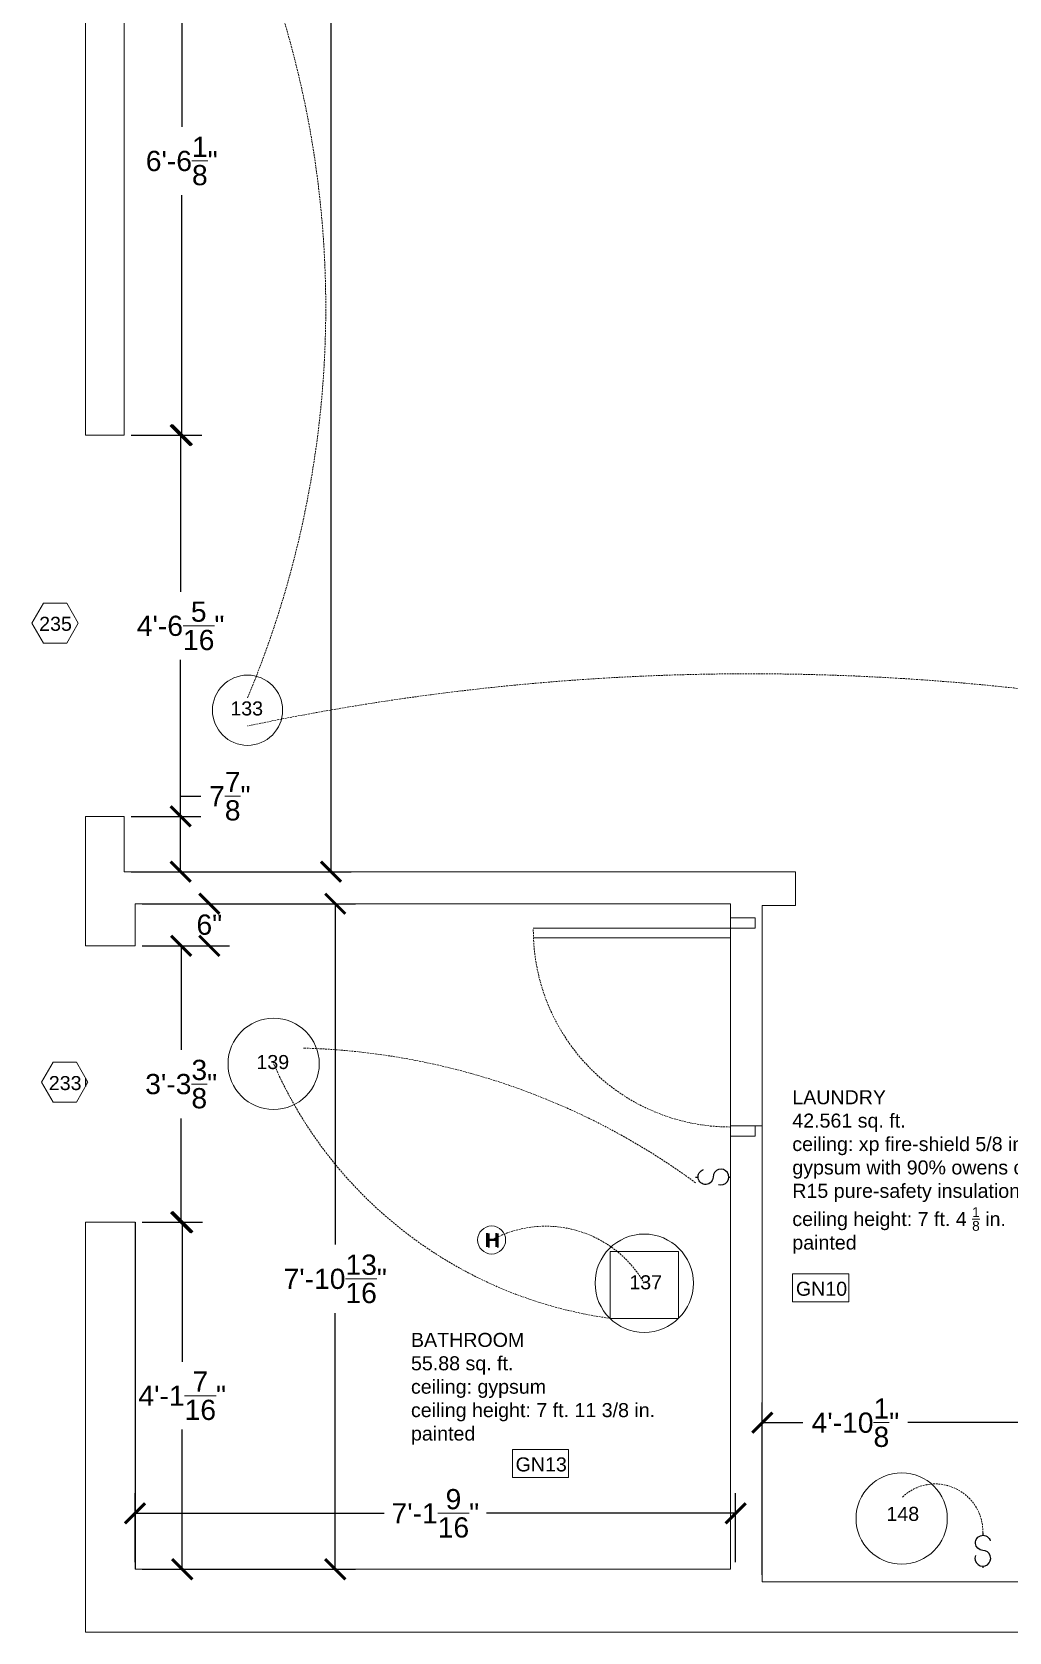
# Model space of a CAD drawing. Header units: inches. Extents: x -438 to -14, y 594 to 1082.
# Drawn here: x -436.2 to -297, y 593.7 to 821.6 of the extents above; entities that cross this region are included whole.
import ezdxf

# ---------------------------------------------------------------- set-up
doc = ezdxf.new("R2010")
doc.units = ezdxf.units.IN
doc.header["$MEASUREMENT"] = 0
doc.linetypes.add('DASHED2', pattern=[0.375, 0.25, -0.125])
doc.layers.get('0').update_dxf_attribs({"color": 1, "lineweight": 9})
for name, color, linetype, lineweight in [('A-101-Dimensions', 7, 'Continuous', 9), ('A-101-Floorplan-1st-floor', 7, 'Continuous', 9), ('A-101-RCP', 7, 'Continuous', 9), ('A-101-Text', 7, 'Continuous', 9)]:
    doc.layers.add(name, color=color, linetype=linetype, lineweight=lineweight)
doc.styles.add('Annotative', font='Arial.ttf')
doc.styles.get("Standard").update_dxf_attribs({"font": 'Arial.ttf', "height": 2})
doc.dimstyles.new('Annotative', dxfattribs={"dimtxt": 0.18, "dimasz": 0.18, "dimexe": 0.18, "dimexo": 0.0625, "dimgap": 0.09, "dimtad": 0, "dimtih": 1, "dimtoh": 1, "dimdec": 4, "dimzin": 0, "dimdsep": 46, "dimlunit": 4, "dimtxsty": 'Annotative', "dimblk": 'ARCHTICK', "dimblk1": 'ARCHTICK', "dimblk2": 'ARCHTICK', "dimcen": 0.09, "dimadec": 0, "dimazin": 0, "dimtfac": 1, "dimtdec": 4, "dimtofl": 0, "dimtmove": 0, "dimatfit": 3, "dimldrblk": 'ARCHTICK', "dimfxl": 1, "dimtolj": 1, "dimtzin": 0, "dimarcsym": 0})

# ---------------------------------------------------------------- blocks, each defined once
blk = doc.blocks.new('L1-toggle-switch-135')
at = {"layer": ''}
for p, q in [((-5, 0, -46.25), (-4.65, 0, -46.25)), ((-0.26, 0, -46.25), (0, 0, -46.25))]:
    blk.add_line(p, q, dxfattribs=at)
at = {"layer": '', "elevation": -46.25}
for points in [[(-2.5, 0, -2.004555), (-3.85, 1.06)], [(-1.75, -1.06, 3.139408), (-2.5, 0, 3.139408)]]:
    blk.add_lwpolyline(points, format="xyb", dxfattribs=at)
blk = doc.blocks.new('L1-motion-switch-144')
at = {"layer": ''}
for p, q in [((0, 5, -43.25), (0, 4.65, -43.25)), ((0, 0.26, -43.25), (0, 0, -43.25))]:
    blk.add_line(p, q, dxfattribs=at)
at = {"layer": '', "elevation": -43.25}
for points in [[(0, 2.5, -2.004555), (1.06, 3.85)], [(-1.06, 1.75, 3.139408), (0, 2.5, 3.139408)]]:
    blk.add_lwpolyline(points, format="xyb", dxfattribs=at)
blk = doc.blocks.new('_ArchTick')
at = {"color": 0, "linetype": 'ByBlock', "lineweight": 30, "const_width": 0.15}
blk.add_lwpolyline([(-0.5, -0.5), (0.5, 0.5)], dxfattribs=at)
blk = doc.blocks.new('*D526')
at = {"layer": 'A-101-Dimensions', "color": 0, "lineweight": -2, "transparency": 16777216}
for p, q in [((-421.54, 603.63), (-421.54, 613.48)), ((-335.95, 603.63), (-335.95, 613.48)), ((-421.54, 610.6), (-386.02, 610.6)), ((-335.95, 610.6), (-371.46, 610.6))]:
    blk.add_line(p, q, dxfattribs=at)
at = {"layer": 'A-101-Dimensions', "color": 0, "lineweight": -2, "transparency": 16777216, "xscale": 2.88, "yscale": 2.88, "zscale": 2.88, "rotation": 180}
blk.add_blockref('_ArchTick', (-421.54, 610.6), dxfattribs=at)
at = {"layer": 'A-101-Dimensions', "color": 0, "lineweight": -2, "transparency": 16777216, "xscale": 2.88, "yscale": 2.88, "zscale": 2.88}
blk.add_blockref('_ArchTick', (-335.95, 610.6), dxfattribs=at)
at = {"layer": 'A-101-Dimensions', "color": 0, "lineweight": 5, "transparency": 16777216, "insert": (-378.74, 610.6), "char_height": 2.88, "attachment_point": 5, "style": 'Annotative'}
blk.add_mtext('\\A1;7\'-1{\\H1x;\\S9/16;}"', dxfattribs=at)
blk = doc.blocks.new('*D527')
at = {"layer": 'A-101-Dimensions', "color": 0, "lineweight": -2, "transparency": 16777216}
for p, q in [((-332.16, 601.81), (-332.16, 626.39)), ((-274.04, 601.81), (-274.04, 626.39)), ((-332.16, 623.51), (-326.37, 623.51)), ((-274.04, 623.51), (-311.39, 623.51))]:
    blk.add_line(p, q, dxfattribs=at)
at = {"layer": 'A-101-Dimensions', "color": 0, "lineweight": -2, "transparency": 16777216, "xscale": 2.88, "yscale": 2.88, "zscale": 2.88, "rotation": 180}
blk.add_blockref('_ArchTick', (-332.16, 623.51), dxfattribs=at)
at = {"layer": 'A-101-Dimensions', "color": 0, "lineweight": -2, "transparency": 16777216, "xscale": 2.88, "yscale": 2.88, "zscale": 2.88}
blk.add_blockref('_ArchTick', (-274.04, 623.51), dxfattribs=at)
at = {"layer": 'A-101-Dimensions', "color": 0, "lineweight": 5, "transparency": 16777216, "insert": (-318.88, 623.51), "char_height": 2.88, "attachment_point": 5, "style": 'Annotative'}
blk.add_mtext('\\A1;4\'-10{\\H1x;\\S1/8;}"', dxfattribs=at)
blk = doc.blocks.new('*D528')
at = {"layer": 'A-101-Dimensions', "color": 0, "lineweight": -2, "transparency": 16777216}
for p, q in [((-420.54, 697.44), (-390.13, 697.44)), ((-393.01, 697.44), (-393.01, 648.89)), ((-393.01, 602.63), (-393.01, 639.12)), ((-420.54, 602.63), (-390.13, 602.63))]:
    blk.add_line(p, q, dxfattribs=at)
at = {"layer": 'A-101-Dimensions', "color": 0, "lineweight": -2, "transparency": 16777216, "xscale": 2.88, "yscale": 2.88, "zscale": 2.88}
for p, rotation in [((-393.01, 697.44), 90), ((-393.01, 602.63), 270)]:
    blk.add_blockref('_ArchTick', p, dxfattribs=dict(at, rotation=rotation))
at = {"layer": 'A-101-Dimensions', "color": 0, "lineweight": 5, "transparency": 16777216, "insert": (-393.01, 644), "char_height": 2.88, "attachment_point": 5, "style": 'Annotative'}
blk.add_mtext('\\A1;7\'-10{\\H1x;\\S13/16;}"', dxfattribs=at)
blk = doc.blocks.new('*D532')
at = {"layer": 'A-101-Dimensions', "color": 0, "lineweight": -2, "transparency": 16777216}
for p, q in [((-422.1, 1029.19), (-390.73, 1029.19)), ((-393.61, 1029.19), (-393.61, 870.48)), ((-393.61, 702), (-393.61, 860.71)), ((-422.1, 702), (-390.73, 702))]:
    blk.add_line(p, q, dxfattribs=at)
at = {"layer": 'A-101-Dimensions', "color": 0, "lineweight": -2, "transparency": 16777216, "xscale": 2.88, "yscale": 2.88, "zscale": 2.88}
for p, rotation in [((-393.61, 1029.19), 90), ((-393.61, 702), 270)]:
    blk.add_blockref('_ArchTick', p, dxfattribs=dict(at, rotation=rotation))
at = {"layer": 'A-101-Dimensions', "color": 0, "lineweight": 5, "transparency": 16777216, "insert": (-393.61, 865.6), "char_height": 2.88, "attachment_point": 5, "style": 'Annotative'}
blk.add_mtext('\\A1;27\'-3{\\H1x;\\S3/16;}"', dxfattribs=at)
blk = doc.blocks.new('*D533')
at = {"layer": 'A-101-Dimensions', "color": 0, "lineweight": -2, "transparency": 16777216}
for p, q in [((-415.04, 709.88), (-415.04, 712.76)), ((-415.04, 712.76), (-412.16, 712.76)), ((-422.1, 709.88), (-412.16, 709.88)), ((-415.04, 702), (-415.04, 709.88)), ((-422.1, 702), (-412.16, 702))]:
    blk.add_line(p, q, dxfattribs=at)
at = {"layer": 'A-101-Dimensions', "color": 0, "lineweight": -2, "transparency": 16777216, "xscale": 2.88, "yscale": 2.88, "zscale": 2.88}
for p, rotation in [((-415.04, 709.88), 90), ((-415.04, 702), 270)]:
    blk.add_blockref('_ArchTick', p, dxfattribs=dict(at, rotation=rotation))
at = {"layer": 'A-101-Dimensions', "color": 0, "lineweight": 5, "transparency": 16777216, "insert": (-408.03, 712.76), "char_height": 2.88, "attachment_point": 5, "style": 'Annotative'}
blk.add_mtext('\\A1;7{\\H1x;\\S7/8;}"', dxfattribs=at)
blk = doc.blocks.new('*D534')
at = {"layer": 'A-101-Dimensions', "color": 0, "lineweight": -2, "transparency": 16777216}
for p, q in [((-422.1, 842.31), (-412, 842.31)), ((-414.88, 842.31), (-414.88, 808.11)), ((-414.88, 764.19), (-414.88, 798.39)), ((-422.1, 764.19), (-412, 764.19))]:
    blk.add_line(p, q, dxfattribs=at)
at = {"layer": 'A-101-Dimensions', "color": 0, "lineweight": -2, "transparency": 16777216, "xscale": 2.88, "yscale": 2.88, "zscale": 2.88}
for p, rotation in [((-414.88, 842.31), 90), ((-414.88, 764.19), 270)]:
    blk.add_blockref('_ArchTick', p, dxfattribs=dict(at, rotation=rotation))
at = {"layer": 'A-101-Dimensions', "color": 0, "lineweight": 5, "transparency": 16777216, "insert": (-414.88, 803.25), "char_height": 2.88, "attachment_point": 5, "style": 'Annotative'}
blk.add_mtext('\\A1;6\'-6{\\H1x;\\S1/8;}"', dxfattribs=at)
blk = doc.blocks.new('*D537')
at = {"layer": 'A-101-Dimensions', "color": 0, "lineweight": -2, "transparency": 16777216}
for p, q in [((-422.1, 764.19), (-412.16, 764.19)), ((-415.04, 764.19), (-415.04, 741.89)), ((-415.04, 709.88), (-415.04, 732.17)), ((-422.1, 709.88), (-412.16, 709.88))]:
    blk.add_line(p, q, dxfattribs=at)
at = {"layer": 'A-101-Dimensions', "color": 0, "lineweight": -2, "transparency": 16777216, "xscale": 2.88, "yscale": 2.88, "zscale": 2.88}
for p, rotation in [((-415.04, 764.19), 90), ((-415.04, 709.88), 270)]:
    blk.add_blockref('_ArchTick', p, dxfattribs=dict(at, rotation=rotation))
at = {"layer": 'A-101-Dimensions', "color": 0, "lineweight": 5, "transparency": 16777216, "insert": (-415.04, 737.03), "char_height": 2.88, "attachment_point": 5, "style": 'Annotative'}
blk.add_mtext('\\A1;4\'-6{\\H1x;\\S5/16;}"', dxfattribs=at)
blk = doc.blocks.new('*D538')
at = {"layer": 'A-101-Dimensions', "color": 0, "lineweight": -2, "transparency": 16777216}
for p, q in [((-420.54, 697.44), (-408.07, 697.44)), ((-410.95, 697.44), (-410.95, 697.35)), ((-420.54, 691.44), (-408.07, 691.44)), ((-410.95, 691.44), (-410.95, 691.53))]:
    blk.add_line(p, q, dxfattribs=at)
at = {"layer": 'A-101-Dimensions', "color": 0, "lineweight": -2, "transparency": 16777216, "xscale": 2.88, "yscale": 2.88, "zscale": 2.88}
for p, rotation in [((-410.95, 697.44), 90), ((-410.95, 691.44), 270)]:
    blk.add_blockref('_ArchTick', p, dxfattribs=dict(at, rotation=rotation))
at = {"layer": 'A-101-Dimensions', "color": 0, "lineweight": 5, "transparency": 16777216, "insert": (-410.95, 694.44), "char_height": 2.88, "attachment_point": 5, "style": 'Annotative'}
blk.add_mtext('\\A1;6"', dxfattribs=at)
blk = doc.blocks.new('*D539')
at = {"layer": 'A-101-Dimensions', "color": 0, "lineweight": -2, "transparency": 16777216}
for p, q in [((-420.54, 691.44), (-412.08, 691.44)), ((-414.96, 691.44), (-414.96, 676.64)), ((-414.96, 652.06), (-414.96, 666.86)), ((-420.54, 652.06), (-412.08, 652.06))]:
    blk.add_line(p, q, dxfattribs=at)
at = {"layer": 'A-101-Dimensions', "color": 0, "lineweight": -2, "transparency": 16777216, "xscale": 2.88, "yscale": 2.88, "zscale": 2.88}
for p, rotation in [((-414.96, 691.44), 90), ((-414.96, 652.06), 270)]:
    blk.add_blockref('_ArchTick', p, dxfattribs=dict(at, rotation=rotation))
at = {"layer": 'A-101-Dimensions', "color": 0, "lineweight": 5, "transparency": 16777216, "insert": (-414.96, 671.75), "char_height": 2.88, "attachment_point": 5, "style": 'Annotative'}
blk.add_mtext('\\A1;3\'-3{\\H1x;\\S3/8;}"', dxfattribs=at)
blk = doc.blocks.new('*D540')
at = {"layer": 'A-101-Dimensions', "color": 0, "lineweight": -2, "transparency": 16777216}
for p, q in [((-420.54, 652.06), (-411.93, 652.06)), ((-414.81, 652.06), (-414.81, 632.16)), ((-414.81, 602.63), (-414.81, 622.53)), ((-420.54, 602.63), (-411.93, 602.63))]:
    blk.add_line(p, q, dxfattribs=at)
at = {"layer": 'A-101-Dimensions', "color": 0, "lineweight": -2, "transparency": 16777216, "xscale": 2.88, "yscale": 2.88, "zscale": 2.88}
for p, rotation in [((-414.81, 652.06), 90), ((-414.81, 602.63), 270)]:
    blk.add_blockref('_ArchTick', p, dxfattribs=dict(at, rotation=rotation))
at = {"layer": 'A-101-Dimensions', "color": 0, "lineweight": 5, "transparency": 16777216, "insert": (-414.81, 627.35), "char_height": 2.88, "attachment_point": 5, "style": 'Annotative'}
blk.add_mtext('\\A1;4\'-1{\\H1x;\\S7/16;}"', dxfattribs=at)
blk = doc.blocks.new('humidity-sensor')
blk.add_circle((0, 0), 2)
blk.add_text('H', height=2).set_placement((-1.01, -0.98))

msp = doc.modelspace()

# ---------------------------------------------------------------- linework, layer by layer
at = {"layer": 'A-101-Floorplan-1st-floor', "lineweight": 5}
for p, q in [((-428.59934, 764.18883), (-428.59934, 842.31383)), ((-423.09934, 764.18883), (-423.09934, 842.31383)), ((-423.09934, 764.18883), (-428.59934, 764.18883)), ((-428.59934, 764.18883), (-425.84934, 764.18883)), ((-423.09934, 709.87633), (-428.59934, 709.87633)), ((-428.59934, 691.43883), (-428.59934, 709.87633)), ((-423.09934, 709.87633), (-423.09959, 702.00133)), ((-423.09959, 702.00133), (-327.41209, 702.00133)), ((-327.41209, 702.00133), (-327.41209, 697.18883)), ((-421.53684, 691.43883), (-421.53684, 697.43883)), ((-421.53684, 697.43883), (-336.66184, 697.43883)), ((-336.66184, 697.43883), (-336.66184, 602.62633)), ((-332.16209, 600.81383), (-332.16209, 697.18883)), ((-332.16209, 697.18883), (-327.41209, 697.18883)), ((-364.78684, 693.93883), (-336.66184, 693.93883)), ((-336.66184, 666.00133), (-336.66184, 694.12633)), ((-421.53684, 691.43883), (-428.59934, 691.43883)), ((-364.78684, 692.55883), (-336.66184, 692.55883)), ((-332.16209, 665.81383), (-336.66184, 665.81383)), ((-428.59934, 652.06383), (-421.53684, 652.06383)), ((-428.59934, 652.06383), (-428.59934, 593.68883)), ((-336.66184, 602.62633), (-421.53684, 602.62633)), ((-274.03709, 600.81383), (-332.16209, 600.81383)), ((-127.31809, 593.68883), (-428.59934, 593.68883))]:
    msp.add_line(p, q, dxfattribs=at)
at = {"layer": 'A-101-Floorplan-1st-floor', "lineweight": -3}
for p, q in [((-428.59934, 672.59876), (-428.59934, 671.39858)), ((-421.53684, 652.06383), (-421.53684, 602.62633))]:
    msp.add_line(p, q, dxfattribs=at)
at = {"layer": 'A-101-Floorplan-1st-floor'}
for points in [[(-434.57357, 740.27595), (-436.22158, 737.42151), (-434.57357, 734.56708), (-431.27755, 734.56708), (-429.62954, 737.42151), (-431.27755, 740.27595)], [(-433.19691, 674.85311), (-434.84492, 671.99867), (-433.19691, 669.14423), (-429.90089, 669.14423), (-428.25288, 671.99867), (-429.90089, 674.85311)]]:
    msp.add_lwpolyline(points, close=True, dxfattribs=at)
at = {"layer": 'A-101-Floorplan-1st-floor', "lineweight": 5}
for points in [[(-333.16184, 693.93883), (-333.16184, 695.43883), (-336.66184, 695.43883), (-336.66184, 693.93883)], [(-333.16184, 664.31383), (-333.16184, 665.81383), (-336.66184, 665.81383), (-336.66184, 664.31383)]]:
    msp.add_lwpolyline(points, close=True, dxfattribs=at)
at = {"layer": 'A-101-Floorplan-1st-floor', "linetype": 'DASHED2', "lineweight": 5}
msp.add_arc((-336.66184, 693.75133), 28.125, 180, 270, dxfattribs=at)
at = {"layer": 'A-101-RCP', "lineweight": 5}
msp.add_lwpolyline([(-353.84934, 647.8718), (-344.09934, 647.8718), (-344.09934, 638.3718), (-353.84934, 638.3718)], close=True, dxfattribs=at)
for centre, radius in [((-405.50559, 725.00019), 5), ((-401.78717, 674.62633), 6.5), ((-348.97434, 643.37633), 7), ((-312.28684, 609.85922), 6.5)]:
    msp.add_circle(centre, radius, dxfattribs=at)
at = {"layer": 'A-101-RCP', "linetype": 'DASHED2', "lineweight": 5}
for centre, radius, start, end in [((-538.35258, 782.31741), 143.9954, 337.3059216, 21.2876266), ((-333.85827, 381.29173), 348.90497, 81.9511613, 101.8499356), ((-345.4226, 699.32343), 61.53138, 203.3565107, 262.1285894), ((-400.33772, 577.75041, 46.25), 99.16435, 53.7233635, 88.4050064), ((-362.99932, 635.32559), 16.17142, 29.8570794, 118.5350166), ((-307.51067, 607.99402, -43.25), 6.78872, 358.4791203, 134.2313406)]:
    msp.add_arc(centre, radius, start, end, dxfattribs=at)
at = {"layer": 'A-101-Text', "lineweight": 5}
for points in [[(-319.82586, 644.7169), (-319.82586, 640.7169), (-327.82586, 640.7169), (-327.82586, 644.7169)], [(-359.76477, 619.69464), (-359.76477, 615.69464), (-367.76477, 615.69464), (-367.76477, 619.69464)]]:
    msp.add_lwpolyline(points, close=True, dxfattribs=at)

# ---------------------------------------------------------------- block references
at = {"layer": 'A-101-Floorplan-1st-floor', "lineweight": 5}
msp.add_blockref('humidity-sensor', (-370.72434, 649.53258), dxfattribs=at)
at = {"layer": 'A-101-RCP', "lineweight": 5}
for name, p in [('L1-toggle-switch-135', (-336.66382, 658.50133, 46.25)), ('L1-motion-switch-144', (-300.72434, 602.81383, 43.25))]:
    msp.add_blockref(name, p, dxfattribs=at)

# ---------------------------------------------------------------- texts
at = {"layer": 'A-101-Floorplan-1st-floor', "style": 'Annotative'}
for s, p in [('235', (-435.19878, 736.31185)), ('233', (-433.82212, 670.88901))]:
    msp.add_text(s, height=2, dxfattribs=at).set_placement(p)
at = {"layer": 'A-101-Floorplan-1st-floor', "lineweight": 5, "insert": (-371.49019, 650.45935), "char_height": 2, "attachment_point": 1}
msp.add_mtext_dynamic_manual_height_columns('H', width=2.4587956, gutter_width=10, heights=[0], dxfattribs=at)
at = {"layer": 'A-101-RCP', "lineweight": 5, "char_height": 2, "attachment_point": 1}
for s, insert in [('133', (-407.95571, 726.25654)), ('139', (-404.23729, 675.88268)), ('137', (-351.09649, 644.50676)), ('148', (-314.45593, 611.5195))]:
    msp.add_mtext_dynamic_manual_height_columns(s, width=5.2422334, gutter_width=10, heights=[0], dxfattribs=dict(at, insert=insert))
at = {"layer": 'A-101-Text', "lineweight": 5, "char_height": 2, "attachment_point": 1}
for s, insert, width in [('\\A1;LAUNDRY\\P42.561 sq. ft.\\Pceiling: xp fire-shield 5/8 in. \\Pgypsum with 90% owens corning ^JR15 pure-safety insulation\\Pceiling height: 7 ft. 4 {\\H0.7x;\\S1/8;} in.\\Ppainted', (-327.8726, 670.87356), 60.3372971), ('GN10', (-327.36383, 643.58771), 8.3389499), ('GN13', (-367.30274, 618.56545), 8.3389499)]:
    msp.add_mtext(s, dxfattribs=dict(at, insert=insert, width=width))
at = {"layer": 'A-101-Text', "lineweight": 5, "insert": (-382.21299, 636.30187), "char_height": 2, "attachment_point": 1}
msp.add_mtext_dynamic_manual_height_columns('\\A1;BATHROOM\\P55.88 sq. ft.\\Pceiling: gypsum\\Pceiling height: 7 ft. 11 3/8 in.\\Ppainted', width=35.205244, gutter_width=15, heights=[0], dxfattribs=at)

# ---------------------------------------------------------------- dimensions: what is measured, and where the dimension line sits
at = {"layer": 'A-101-Dimensions', "lineweight": 5}
for base, p1, p2, picture, middle in [((-393.60873, 1029.18883), (-423.09959, 702.00133), (-423.09959, 1029.18883), '*D532', (-393.60873, 865.59508)), ((-393.0083, 602.62633), (-421.53684, 697.43883), (-421.53684, 602.62633), '*D528', (-393.0083, 644.00319)), ((-410.95257, 697.43883), (-421.53684, 691.43883), (-421.53684, 697.43883), '*D538', (-410.95257, 694.43883))]:
    dim = msp.add_linear_dim(base=base, p1=p1, p2=p2, angle=90, dimstyle='Annotative', dxfattribs=at)
    dim.commit()
    dim.dimension.update_dxf_attribs({"geometry": picture, "text_midpoint": middle, "dimtype": 160})
for base, p1, p2, picture, middle in [((-414.88074, 842.31383), (-423.09934, 764.18883), (-423.09934, 842.31383), '*D534', (-414.88074, 803.25133)), ((-415.03522, 709.87633), (-423.09934, 764.18883), (-423.09934, 709.87633), '*D537', (-415.03522, 737.03258)), ((-415.03522, 709.87633), (-423.09959, 702.00133), (-423.09934, 709.87633), '*D533', (-408.02677, 712.75633)), ((-414.95586, 652.06383), (-421.53684, 691.43883), (-421.53684, 652.06383), '*D539', (-414.95586, 671.75133)), ((-414.81308, 602.62633), (-421.53684, 652.06383), (-421.53684, 602.62633), '*D540', (-414.81308, 627.34508))]:
    dim = msp.add_linear_dim(base=base, p1=p1, p2=p2, angle=90, dimstyle='Annotative', dxfattribs=at)
    dim.commit()
    dim.dimension.update_dxf_attribs({"geometry": picture, "text_midpoint": middle})
dim = msp.add_linear_dim(base=(-332.16209, 623.5077), p1=(-274.03709, 600.81383), p2=(-332.16209, 600.81383), dimstyle='Annotative', dxfattribs=at)
dim.commit()
dim.dimension.update_dxf_attribs({"geometry": '*D527', "text_midpoint": (-318.88257, 623.5077), "dimtype": 160})
dim = msp.add_linear_dim(base=(-421.53684, 610.59922), p1=(-335.94837, 602.62633), p2=(-421.53684, 602.62633), dimstyle='Annotative', dxfattribs=at)
dim.commit()
dim.dimension.update_dxf_attribs({"geometry": '*D526', "text_midpoint": (-378.7426, 610.59922)})

doc.saveas('drawing.dxf')
